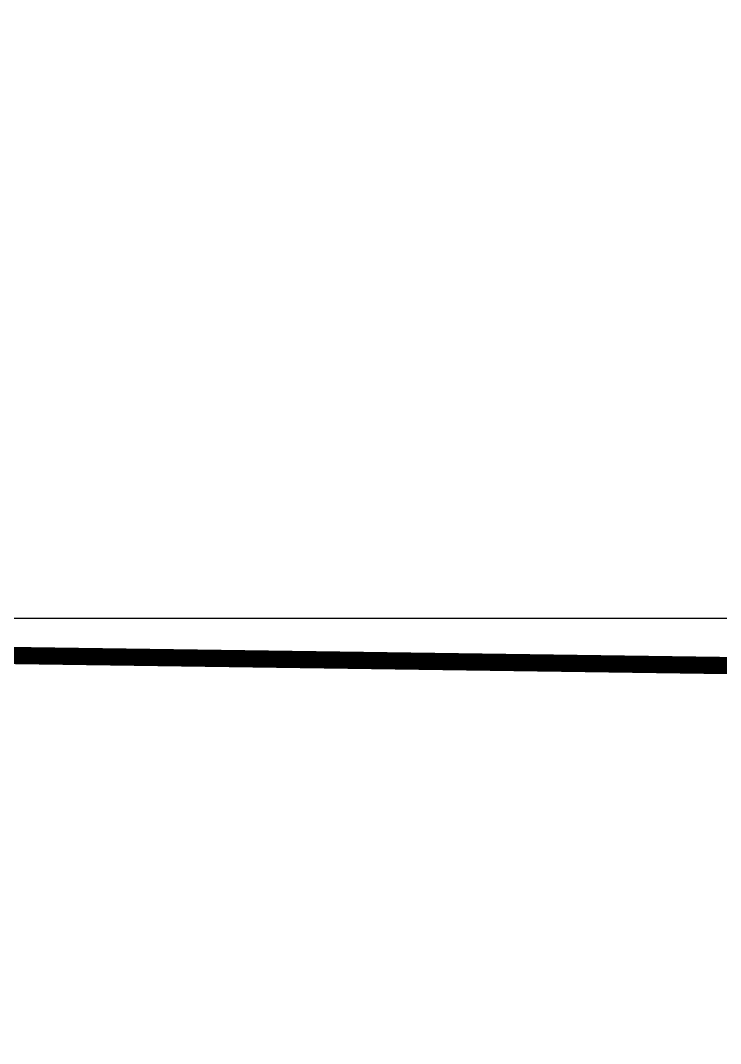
# Model space of a CAD drawing. Header units: metres. Extents: x 37 to 217, y 53 to 242.
# Drawn here: x 88.03 to 92.09, y 52.59 to 58.53 of the extents above; entities that cross this region are included whole.
import ezdxf

# ---------------------------------------------------------------- set-up
doc = ezdxf.new("R2010")
doc.units = ezdxf.units.M
doc.linetypes.add('HIDDENX2', pattern=[0.75, 0.5, -0.25])
doc.layers.add('DGPRO_Linea oficial', color=2, linetype='Continuous')
doc.layers.add('DGPRO_Perfil existente', color=244, linetype='Continuous')

msp = doc.modelspace()

# ---------------------------------------------------------------- linework, layer by layer
at = {"layer": 'DGPRO_Linea oficial'}
for points in [[(216.8535, 70.7486), (197.9082, 70.7486), (197.9082, 52.977), (187.4539, 52.837), (187.4539, 52.6366), (178.2792, 52.7139), (169.1046, 52.6766), (169.1046, 52.8766), (165.8044, 53.0266), (141.6424, 53.9566), (126.7716, 54.1866), (118.9725, 54.2266), (111.4159, 54.4466), (103.8188, 54.6166), (83.8087, 54.8975), (80.1858, 54.8066), (80.1858, 54.6066), (53.3919, 54.8066), (53.3919, 55.0066), (43.2146, 55.0066)], [(86.8202, 55.0552), (102.733, 55.0552)]]:
    msp.add_lwpolyline(points, dxfattribs=at)
at = {"layer": 'DGPRO_Perfil existente', "linetype": 'HIDDENX2', "ltscale": 10, "const_width": 0.1}
msp.add_lwpolyline([(216.8535, 70.7486), (197.9082, 70.7486), (197.9082, 52.977), (187.4539, 52.837), (187.4539, 52.6366), (178.2792, 52.7139), (169.1046, 52.6766), (169.1046, 52.8766), (165.8044, 53.0266), (141.6424, 53.9566), (126.7716, 54.1866), (118.9725, 54.2266), (111.4159, 54.4466), (103.8188, 54.6166), (83.8087, 54.8975), (80.1858, 54.8066), (80.1858, 54.6066), (53.3919, 54.8066), (53.3919, 55.0066), (43.2146, 55.0066)], dxfattribs=at)

doc.saveas('drawing.dxf')
